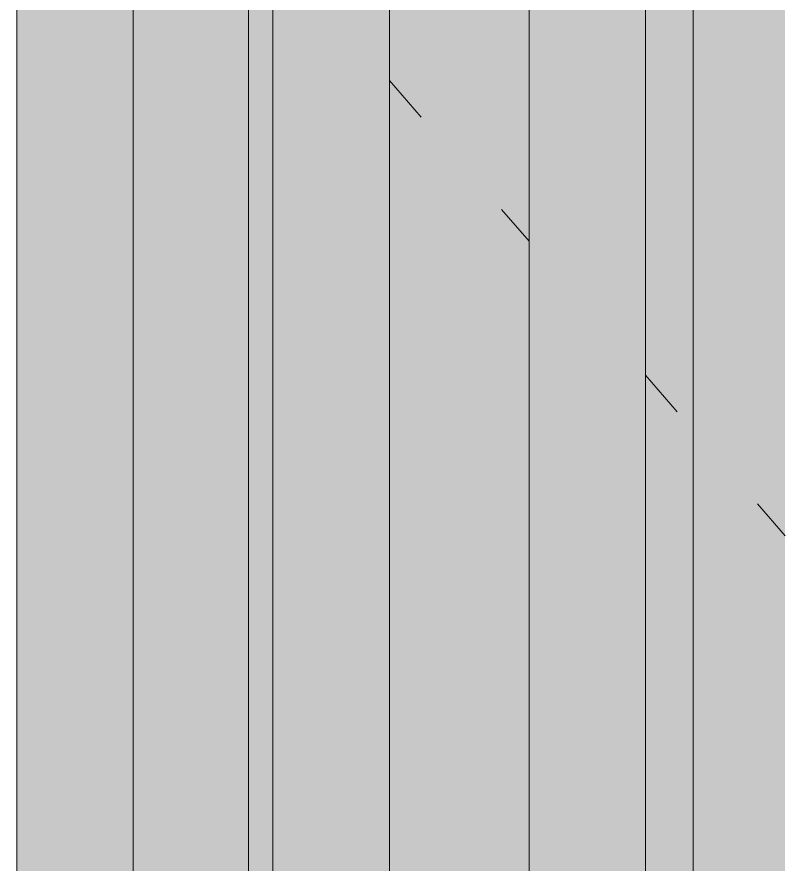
# Model space of a CAD drawing. Header units: millimetres. Extents: x 902415 to 1199587, y -3757 to 35605.
# Drawn here: x 946488.2 to 946818.2, y 6897.1 to 7261 of the extents above; entities that cross this region are included whole.
import ezdxf

# ---------------------------------------------------------------- set-up
doc = ezdxf.new("R2010")
doc.units = ezdxf.units.MM
doc.linetypes.add('Center', pattern=[178.33333333333331, 20.83333333333333, -52.49999999999999, 52.49999999999999, -52.49999999999999])
for name, color, linetype, lineweight in [('A-DOOR', 31, 'Continuous', 5), ('A-GENM', 13, 'Continuous', 5), ('A-GLAZ-CWMG', 51, 'Continuous', 5)]:
    doc.layers.add(name, color=color, linetype=linetype, lineweight=lineweight)

# ---------------------------------------------------------------- blocks, each defined once
blk = doc.blocks.new('Rectangular Mullion - 50 x 50mm-V5-North - Grids A')
at = {"layer": 'A-GLAZ-CWMG'}
blk.add_hatch(color=256, dxfattribs=at).paths.add_polyline_path([(983813.3972709341, 5300.000000025516), (983863.3972709342, 5300.000000025516), (983863.3972709342, 7500.000000025519), (983813.3972709341, 7500.000000025519), (983813.3972709341, 5519.437451490892)])
for p, q in [((983813.3972709338, 7500.000000025545), (983813.3972709338, 5300.000000025532)), ((983863.3972709336, 7500.000000025545), (983863.3972709336, 5300.000000025532))]:
    blk.add_line(p, q, dxfattribs=at)
blk = doc.blocks.new('Mechanical - Condensers - Mechanical - Condensers-1249279-North - Grids A')
at = {"layer": 'A-GENM'}
h = blk.add_hatch(color=256, dxfattribs=at)
h.paths.add_polyline_path([(950941.8981915802, 5200.000000025517), (950998.204424466, 5200.000000025517), (950998.204424466, 7500.000000025514), (950941.8981915802, 7500.000000025514), (950941.8981915802, 5795.454415709156)])
h.paths.add_polyline_path([(946232.0421568052, 5200.000000025517), (946268.204424466, 5200.000000025517), (946268.204424466, 7500.000000025514), (946232.0421568052, 7500.000000025514), (946232.0421568052, 6807.700672795399)])
h.paths.add_polyline_path([(951048.2044244666, 5200.000000025517), (951108.2044244657, 5200.000000025517), (951108.2044244657, 7500.000000025514), (951048.2044244666, 7500.000000025514), (951048.2044244666, 5795.454415709156)])
h.paths.add_polyline_path([(950197.6940361195, 5300.000000025511), (950197.6940361195, 7500.000000025514), (950168.2044244665, 7500.000000025514), (950168.2044244665, 5300.000000025511)])
h.paths.add_polyline_path([(950118.2044244662, 5300.000000025511), (950118.2044244662, 7500.000000025514), (950106.6429972537, 7500.000000025514), (950106.6429972537, 5300.000000025511)])
h.paths.add_polyline_path([(946446.6732588175, 5300.000000025511), (946446.6732588175, 7500.000000025514), (946428.2044244664, 7500.000000025514), (946428.2044244664, 5300.000000025511)])
h.paths.add_polyline_path([(949965.591958388, 5300.000000025511), (950008.204424466, 5300.000000025511), (950008.204424466, 7500.000000025514), (949965.591958388, 7500.000000025514), (949965.591958388, 5795.454415709156)])
h.paths.add_polyline_path([(949885.59195839, 5300.000000025511), (949898.204424466, 5300.000000025511), (949898.204424466, 7500.000000025514), (949885.59195839, 7500.000000025514), (949885.59195839, 5795.454415709156)])
h.paths.add_polyline_path([(950828.2044244655, 5300.000000025511), (950841.89819158, 5300.000000025511), (950841.89819158, 7500.000000025514), (950828.2044244655, 7500.000000025514), (950828.2044244655, 5795.454415709156)])
h.paths.add_polyline_path([(950761.8981915828, 5300.000000025511), (950761.8981915828, 7500.000000025514), (950718.2044244657, 7500.000000025514), (950718.2044244657, 5300.000000025511)])
h.paths.add_polyline_path([(950338.2044244661, 5300.000000025511), (950338.2044244661, 7500.000000025514), (950278.2044244661, 7500.000000025514), (950278.2044244661, 5300.000000025511)])
h.paths.add_polyline_path([(946538.2044244665, 5300.000000025511), (946587.7242976829, 5300.000000025511), (946587.7242976829, 7500.000000025514), (946538.2044244665, 7500.000000025514), (946538.2044244665, 6789.699102737552)])
h.paths.add_polyline_path([(949678.2044244661, 5300.000000025511), (949678.2044244661, 7500.000000025514), (949655.5919583896, 7500.000000025514), (949655.5919583896, 5300.000000025511)])
h.paths.add_polyline_path([(946648.2044244657, 5300.000000025511), (946708.2044244661, 5300.000000025511), (946708.2044244661, 7500.000000025514), (946648.2044244657, 7500.000000025514), (946648.2044244657, 6783.231379848369)])
h.paths.add_polyline_path([(946778.7753365478, 5300.000000025511), (946818.2044244664, 5300.000000025511), (946818.2044244664, 7500.000000025514), (946778.7753365478, 7500.000000025514), (946778.7753365478, 5795.454415709156)])
h.paths.add_polyline_path([(946868.2044244658, 5300.000000025511), (946869.8263754131, 5300.000000025511), (946868.2044244658, 5795.454415709156)])
h.paths.add_polyline_path([(946919.8263754128, 5300.000000025511), (946928.2044244662, 5300.000000025511), (946928.2044244662, 7500.000000025514), (946919.8263754128, 7500.000000025514), (946919.8263754128, 5795.454415709156)])
h.paths.add_polyline_path([(946978.2044244658, 5300.000000025511), (947010.8774142779, 5300.000000025511), (947010.8774142779, 7500.000000025514), (946978.2044244658, 7500.000000025514), (946978.2044244658, 5795.454415709156)])
h.paths.add_polyline_path([(947088.2044244662, 5300.000000025511), (947148.2044244659, 5300.000000025511), (947148.2044244659, 7500.000000025514), (947088.2044244662, 7500.000000025514), (947088.2044244662, 5795.454415709156)])
h.paths.add_polyline_path([(947201.9284531432, 5300.000000025511), (947258.2044244661, 5300.000000025511), (947258.2044244661, 7500.000000025514), (947201.9284531432, 7500.000000025514), (947201.9284531432, 5795.454415709156)])
h.paths.add_polyline_path([(947342.9794920079, 5300.000000025511), (947368.2044244654, 5300.000000025511), (947368.2044244654, 7500.000000025514), (947342.9794920079, 7500.000000025514), (947342.9794920079, 5795.454415709156)])
h.paths.add_polyline_path([(947588.2044244657, 5300.000000025511), (947588.2044244657, 7500.000000025514), (947572.9794920085, 7500.000000025514), (947572.9794920085, 5300.000000025511)])
h.paths.add_polyline_path([(947652.9794920065, 5300.000000025511), (947698.2044244659, 5300.000000025511), (947698.2044244659, 7500.000000025514), (947652.9794920065, 7500.000000025514), (947652.9794920065, 5795.454415709156)])
h.paths.add_polyline_path([(947808.2044244658, 5300.000000025511), (947808.2044244658, 7500.000000025514), (947794.0305308724, 7500.000000025514), (947794.0305308724, 5300.000000025511)])
h.paths.add_polyline_path([(947858.2044244661, 5300.000000025511), (947885.0815697383, 5300.000000025511), (947885.0815697383, 7500.000000025514), (947858.2044244661, 7500.000000025514), (947858.2044244661, 5795.454415709156)])
h.paths.add_polyline_path([(947968.204424466, 5300.000000025511), (948026.1326086037, 5300.000000025511), (948026.1326086037, 7500.000000025514), (947968.204424466, 7500.000000025514), (947968.204424466, 5795.454415709156)])
h.paths.add_polyline_path([(948078.2044244662, 5300.000000025511), (948138.2044244667, 5300.000000025511), (948138.2044244667, 7500.000000025514), (948078.2044244662, 7500.000000025514), (948078.2044244662, 5795.454415709156)])
h.paths.add_polyline_path([(948217.183647469, 5300.000000025511), (948248.2044244661, 5300.000000025511), (948248.2044244661, 7500.000000025514), (948217.183647469, 7500.000000025514), (948217.183647469, 5795.454415709156)])
h.paths.add_polyline_path([(948298.2044244661, 5300.000000025511), (948308.2346863353, 5300.000000025511), (948308.2346863353, 7500.000000025514), (948298.2044244661, 7500.000000025514), (948298.2044244661, 5795.454415709156)])
h.paths.add_polyline_path([(948408.2044244664, 5300.000000025511), (948449.2857252012, 5300.000000025511), (948449.2857252012, 7500.000000025514), (948408.2044244664, 7500.000000025514), (948408.2044244664, 5795.454415709156)])
h.paths.add_polyline_path([(948518.204424466, 5300.000000025511), (948529.2857251987, 5300.000000025511), (948529.2857251987, 7500.000000025514), (948518.204424466, 7500.000000025514), (948518.204424466, 5795.454415709156)])
h.paths.add_polyline_path([(948759.285725199, 5300.000000025511), (948759.285725199, 7500.000000025514), (948738.2044244661, 7500.000000025514), (948738.2044244661, 5300.000000025511)])
h.paths.add_polyline_path([(949568.2044244659, 5300.000000025511), (949568.2044244659, 7500.000000025514), (949514.5409195245, 7500.000000025514), (949514.5409195245, 5300.000000025511)])
h.paths.add_polyline_path([(949458.2044244658, 5300.000000025511), (949458.2044244658, 7500.000000025514), (949398.2044244655, 7500.000000025514), (949398.2044244655, 5300.000000025511)])
h.paths.add_polyline_path([(949288.2044244659, 5300.000000025511), (949323.4898806594, 5300.000000025511), (949323.4898806594, 7500.000000025514), (949288.2044244659, 7500.000000025514), (949288.2044244659, 5795.454415709156)])
h.paths.add_polyline_path([(950620.8471527165, 5300.000000025511), (950620.8471527165, 7500.000000025514), (950608.204424466, 7500.000000025514), (950608.204424466, 5300.000000025511)])
h.paths.add_polyline_path([(949238.2044244659, 5300.000000025511), (949238.2044244659, 7500.000000025514), (949232.4388417944, 7500.000000025514), (949232.4388417944, 5300.000000025511)])
h.paths.add_polyline_path([(949182.438841794, 5300.000000025511), (949182.438841794, 7500.000000025514), (949178.2044244659, 7500.000000025514), (949178.2044244659, 5300.000000025511)])
h.paths.add_polyline_path([(949091.3878029295, 5300.000000025511), (949128.2044244661, 5300.000000025511), (949128.2044244661, 7500.000000025514), (949091.3878029295, 7500.000000025514), (949091.3878029295, 5795.454415709156)])
h.paths.add_polyline_path([(950558.2044244662, 5300.000000025511), (950558.2044244662, 7500.000000025514), (950529.7961138511, 7500.000000025514), (950529.7961138511, 5300.000000025511)])
h.paths.add_polyline_path([(949018.2044244657, 5300.000000025511), (949018.2044244657, 7500.000000025514), (948958.204424466, 7500.000000025514), (948958.204424466, 5300.000000025511)])
h.paths.add_polyline_path([(948900.3367640642, 5300.000000025511), (948900.3367640642, 7500.000000025514), (948848.2044244661, 7500.000000025514), (948848.2044244661, 5300.000000025511)])
h.paths.add_polyline_path([(950448.2044244662, 5300.000000025511), (950448.2044244662, 7500.000000025514), (950388.7450749855, 7500.000000025514), (950388.7450749855, 5300.000000025511)])
blk = doc.blocks.new('Curtain_Wall_Batten_Door - Louvre Single Door-V43-North - Grids A')
at = {"layer": 'A-DOOR', "linetype": 'Center'}
for points in [[(946587.7242976823, 5300.00000002552), (946598.2044244657, 5300.00000002552), (946598.2044244657, 7500.000000025522), (946587.7242976823, 7500.000000025522), (946587.7242976823, 6786.787458942359)], [(946778.7753365472, 5300.00000002552), (946778.7753365472, 7500.000000025522), (946758.2044244661, 7500.000000025522), (946758.2044244661, 5300.00000002552)]]:
    blk.add_hatch(color=256, dxfattribs=at).paths.add_polyline_path(points)
at = {"layer": 'A-DOOR'}
for p, q in [((946587.7242976823, 7500.000000025539), (946587.7242976823, 5300.000000025539)), ((946778.7753365474, 5300.000000025539), (946778.7753365474, 7500.000000025539))]:
    blk.add_line(p, q, dxfattribs=at)
at = {"layer": 'A-DOOR', "linetype": 'Center'}
for p, q in [((946648.2044244657, 7233.679157000718), (946708.2044244661, 7164.66360768212)), ((946758.2044244661, 7107.150649917013), (946818.2044244658, 7038.135100599177))]:
    blk.add_line(p, q, dxfattribs=at)

msp = doc.modelspace()

# ---------------------------------------------------------------- block references
at = {"layer": 'A-DOOR', "linetype": 'Center'}
msp.add_blockref('Curtain_Wall_Batten_Door - Louvre Single Door-V43-North - Grids A', (0, 0), dxfattribs=at)
at = {"layer": 'A-GENM'}
msp.add_blockref('Mechanical - Condensers - Mechanical - Condensers-1249279-North - Grids A', (0, 0), dxfattribs=at)
at = {"layer": 'A-GLAZ-CWMG'}
for p in [(-37325.19284646783, 0), (-37215.19284646761, 0), (-37105.19284646767, 0)]:
    msp.add_blockref('Rectangular Mullion - 50 x 50mm-V5-North - Grids A', p, dxfattribs=at)

doc.saveas('drawing.dxf')
